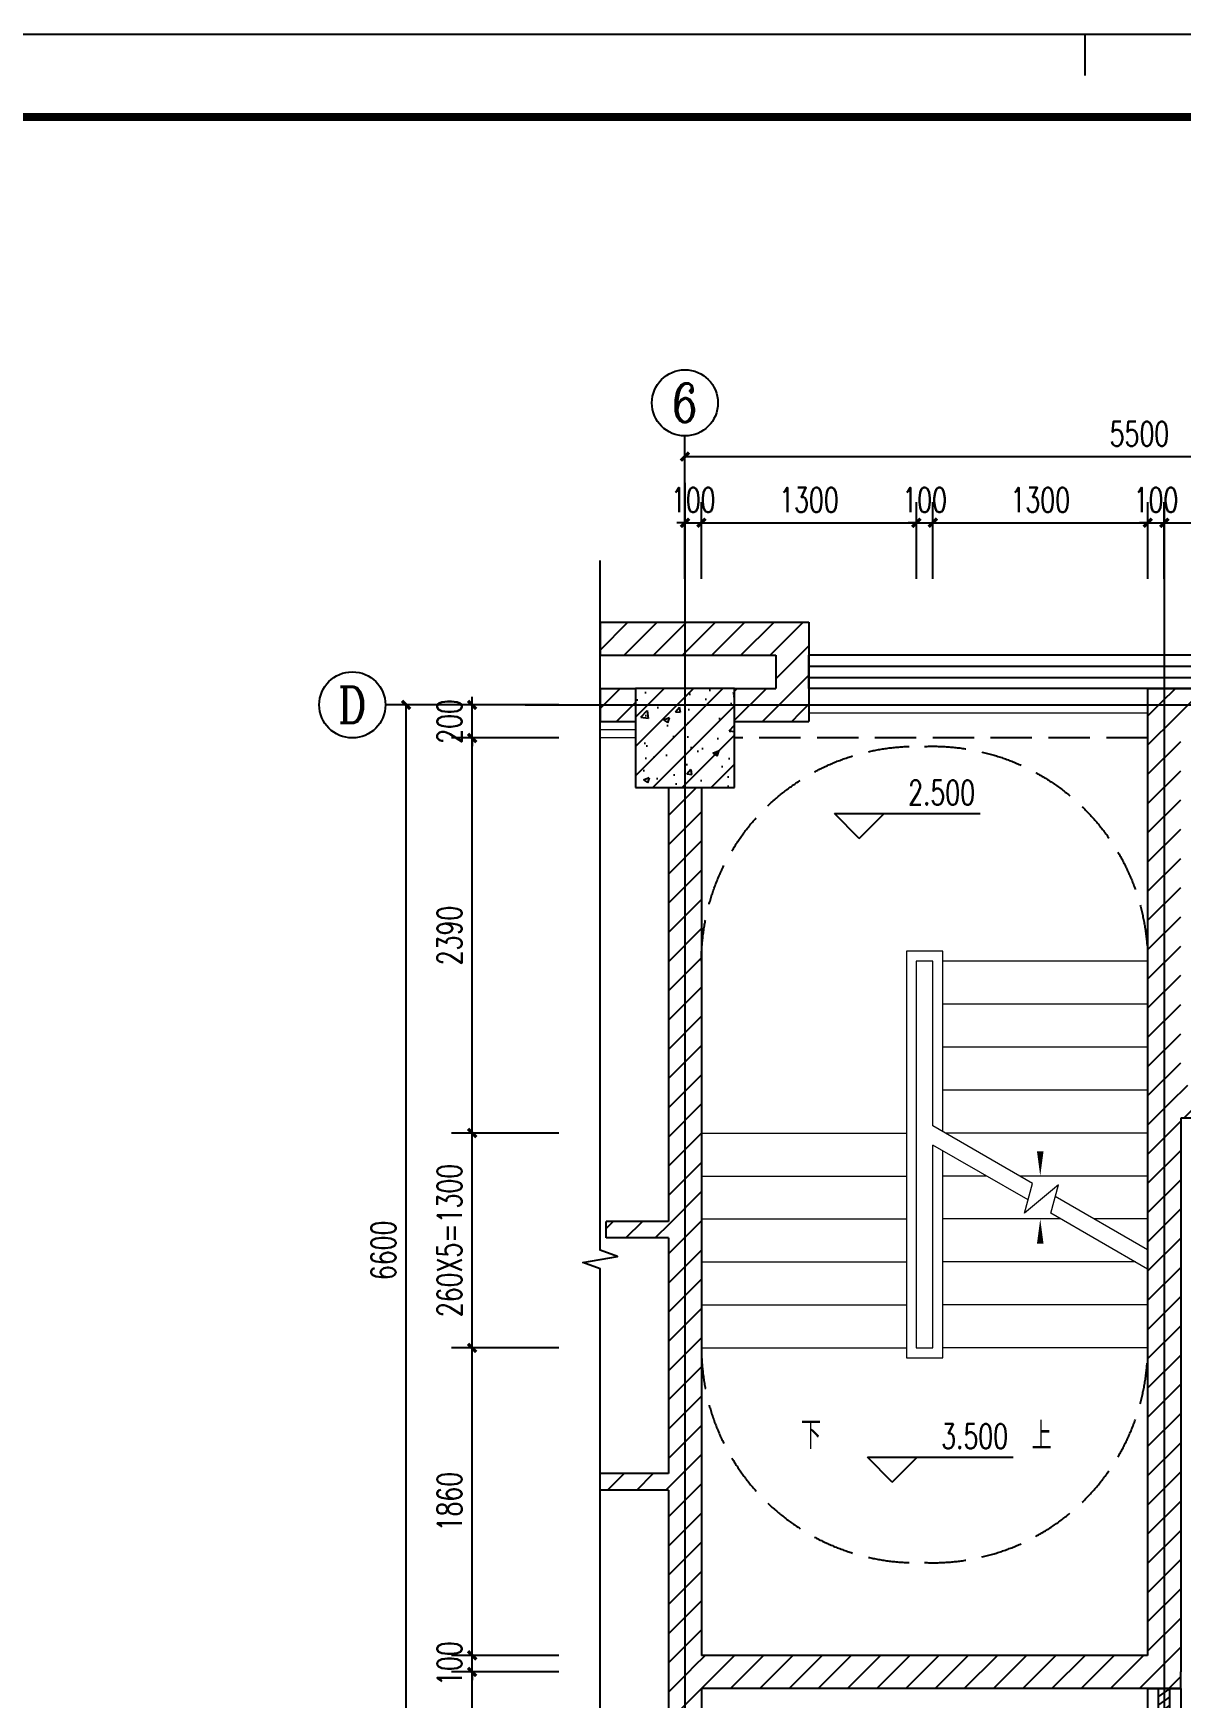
# Model space of a CAD drawing. Extents: x 1738711 to 2346805, y 1189731 to 2516152.
# Drawn here: x 1912870 to 1919813, y 1387853 to 1397922 of the extents above; entities that cross this region are included whole.
import ezdxf
from ezdxf.enums import TextEntityAlignment as Align

# ---------------------------------------------------------------- set-up
doc = ezdxf.new("R2010")
doc.units = 0
doc.header["$LTSCALE"] = 1000
doc.header["$MEASUREMENT"] = 0
doc.linetypes.add('DASH', pattern=[0.35, 0.25, -0.1])
doc.linetypes.add('复件 140224通州运河二期售楼部条件图_t3$0$X-ME SHAFT SH$0$X-B2$0$WATER_LINE', pattern=[0])
for name, color, linetype, lineweight in [('_0', 7, 'Continuous', 25), ('STAIR', 2, 'Continuous', 5), ('栏杆', 6, 'Continuous', 15)]:
    doc.layers.add(name, color=color, linetype=linetype, lineweight=lineweight)
for name, color, linetype in [('AXIS', 3, 'Continuous'), ('AXIS_TEXT', 7, 'Continuous'), ('COLUMN', 9, 'Continuous'), ('DIM_ELEV', 3, 'Continuous'), ('DIM_SYMB', 3, 'Continuous'), ('DOTE', 1, 'Continuous'), ('PUB_DIM', 3, 'Continuous'), ('PUB_HATCH', 8, 'Continuous'), ('PUB_TEXT', 7, 'Continuous'), ('TK', 4, 'Continuous'), ('WALL', 40, 'Continuous'), ('WINDOW', 144, 'Continuous'), ('看线', 8, 'Continuous')]:
    doc.layers.add(name, color=color, linetype=linetype)
doc.styles.add('_TCH_AXIS', font='COMPLEX', dxfattribs={"bigfont": 'GBCBIG'})
doc.styles.add('_TCH_DIM', font='SIMPLEX', dxfattribs={"bigfont": 'GBCBIG'})
doc.styles.add('_TCH_DIM_T3', font='SIMPLEX', dxfattribs={"width": 0.705882, "bigfont": 'GBCBIG'})
doc.styles.add('COMPLEX', font='COMPLEX')
doc.styles.add('宋体', font='SIMSUN.TTF', dxfattribs={"width": 0.75})
doc.dimstyles.new('_TCH_ARCH&&50', dxfattribs={"dimtxt": 148.75, "dimasz": 50, "dimexe": 125, "dimexo": 150, "dimgap": 63.125, "dimtad": 1, "dimdec": 0, "dimzin": 0, "dimdsep": 46, "dimtxsty": '_TCH_DIM_T3', "dimblk": 'ARCHTICK', "dimcen": 0.09, "dimclrt": 7, "dimazin": 2, "dimtfac": 1, "dimtdec": 0, "dimtix": 1, "dimtmove": 2, "dimatfit": 3, "dimfxl": 50, "dimtolj": 1, "dimtzin": 0, "dimarcsym": 0})
pattern_1 = [(45, (0, 89.76), (-88.388383, 88.388383), [])]

# ---------------------------------------------------------------- blocks, each defined once
blk = doc.blocks.new('hearherherhr')
at = {"layer": '看线', "linetype": 'DASH'}
for centre, start, end in [((1981792, 1704275), 87.7958, 180), ((1981892, 1704275), 0, 92.2042)]:
    blk.add_arc(centre, 1300, start, end, dxfattribs=at)
blk = doc.blocks.new('hjashrtahreahe')
at = {"const_width": 25}
blk.add_lwpolyline([(42800, 59400), (42800, 58900)], dxfattribs=at)
at = {"layer": 'TK', "color": 7, "const_width": 25}
blk.add_lwpolyline([(0, 59400), (84100, 59400), (84100, 0), (0, 0)], close=True, dxfattribs=at)
at = {"layer": 'TK', "color": 3, "const_width": 100}
blk.add_lwpolyline([(2500, 1000), (2500, 58400), (83100, 58400), (83100, 1000)], close=True, dxfattribs=at)
at = {"layer": 'TK', "style": '宋体', "width": 0.75}
for tag, height, p in [('项目负责人', 350, (6003, 57089)), ('专业负责人', 350, (6003, 56224)), ('设计人', 350, (6003, 55419)), ('版号1', 250, (77304, 22193)), ('时间1', 250, (82405, 22193)), ('版号2', 250, (77304, 21593)), ('时间2', 250, (82405, 21593)), ('版号3', 250, (77304, 20993)), ('时间3', 250, (82405, 20993)), ('建筑会签', 0.0001, (78978, 2403)), ('电气会签', 0.0001, (82128, 2403)), ('结构会签', 0.0001, (78978, 1803)), ('暖通会签', 0.0001, (82128, 1803)), ('给排水会签', 0.0001, (78978, 1250)), ('智能化会签', 0.0001, (82128, 1250))]:
    blk.add_attdef(tag, text='', height=height, dxfattribs=at).set_placement(p, align=Align.CENTER)
for tag, p in [('合作设计单位', (80816, 48986)), ('版号说明1', (79854, 22318)), ('版号说明2', (79854, 21718)), ('版号说明3', (79854, 21118)), ('浙江绿储科技有限公司', (80545, 16036)), ('百兆瓦级集中式熔盐储能关键', (80545, 14953)), ('设备研发及制造基地项目', (80545, 14603)), ('1#研发楼', (80545, 13636)), ('图名', (80545, 12436)), ('工程编号', (78978, 11461)), ('子项编号', (82128, 11461)), ('建筑', (78978, 10711)), ('图号', (82128, 10711)), ('施工图', (78978, 9961)), ('2023.03', (82128, 9961)), ('审定', (79353, 8461)), ('审核', (79353, 7711)), ('工程负责', (79353, 6961)), ('专业负责', (79353, 6211)), ('设计', (79353, 5461)), ('制图', (79353, 4711)), ('校对', (79353, 3961))]:
    blk.add_attdef(tag, text='', height=250, dxfattribs=at).set_placement(p, align=Align.MIDDLE_CENTER)
blk = doc.blocks.new('_ArchTick')
at = {"color": 0, "linetype": 'ByBlock', "const_width": 0.4}
blk.add_lwpolyline([(-0.5, -0.5), (0.5, 0.5)], dxfattribs=at)
blk = doc.blocks.new('*D1425')
at = {"layer": 'Defpoints', "color": 0, "transparency": 16777216}
for p in [(1915125, 1393859), (1915800, 1393859), (1915800, 1387259)]:
    blk.add_point(p, dxfattribs=at)
at = {"layer": 'PUB_DIM', "color": 0, "lineweight": -2, "transparency": 16777216}
for p, q in [((1915650, 1393859), (1915000, 1393859)), ((1915125, 1387259), (1915125, 1393859)), ((1915650, 1387259), (1915000, 1387259))]:
    blk.add_line(p, q, dxfattribs=at)
at = {"layer": 'PUB_DIM', "color": 0, "lineweight": -2, "transparency": 16777216, "xscale": 50, "yscale": 50, "zscale": 50}
for p, rotation in [((1915125, 1393859), 90), ((1915125, 1387259), 270)]:
    blk.add_blockref('_ArchTick', p, dxfattribs=dict(at, rotation=rotation))
at = {"layer": 'PUB_DIM', "color": 7, "transparency": 16777216, "insert": (1914988, 1390559), "char_height": 148.8, "attachment_point": 5, "rotation": 90, "style": '_TCH_DIM_T3'}
blk.add_mtext('\\A1;6600', dxfattribs=at)
blk = doc.blocks.new('*D1426')
at = {"layer": 'Defpoints', "color": 0, "transparency": 16777216}
for p in [(1915525, 1388009), (1916200, 1388009), (1916200, 1387259)]:
    blk.add_point(p, dxfattribs=at)
at = {"layer": 'PUB_DIM', "color": 0, "lineweight": -2, "transparency": 16777216}
for p, q in [((1916050, 1388009), (1915400, 1388009)), ((1915525, 1387259), (1915525, 1388009)), ((1916050, 1387259), (1915400, 1387259))]:
    blk.add_line(p, q, dxfattribs=at)
at = {"layer": 'PUB_DIM', "color": 0, "lineweight": -2, "transparency": 16777216, "xscale": 50, "yscale": 50, "zscale": 50}
for p, rotation in [((1915525, 1388009), 90), ((1915525, 1387259), 270)]:
    blk.add_blockref('_ArchTick', p, dxfattribs=dict(at, rotation=rotation))
at = {"layer": 'PUB_DIM', "color": 7, "transparency": 16777216, "insert": (1915388, 1387634), "char_height": 148.8, "attachment_point": 5, "rotation": 90, "style": '_TCH_DIM_T3'}
blk.add_mtext('\\A1;750', dxfattribs=at)
blk = doc.blocks.new('*D1427')
at = {"layer": 'Defpoints', "color": 0, "transparency": 16777216}
for p in [(1915525, 1388109), (1916200, 1388109), (1916200, 1388009)]:
    blk.add_point(p, dxfattribs=at)
at = {"layer": 'PUB_DIM', "color": 0, "lineweight": -2, "transparency": 16777216}
for p, q in [((1915525, 1388109), (1915525, 1388159)), ((1916050, 1388109), (1915400, 1388109)), ((1915525, 1388009), (1915525, 1388109)), ((1916050, 1388009), (1915400, 1388009)), ((1915525, 1388009), (1915525, 1387959))]:
    blk.add_line(p, q, dxfattribs=at)
at = {"layer": 'PUB_DIM', "color": 0, "lineweight": -2, "transparency": 16777216, "xscale": 50, "yscale": 50, "zscale": 50}
for p, rotation in [((1915525, 1388109), 270), ((1915525, 1388009), 90)]:
    blk.add_blockref('_ArchTick', p, dxfattribs=dict(at, rotation=rotation))
at = {"layer": 'PUB_DIM', "color": 7, "transparency": 16777216, "insert": (1915388, 1388059), "char_height": 148.8, "attachment_point": 5, "rotation": 90, "style": '_TCH_DIM_T3'}
blk.add_mtext('\\A1;100', dxfattribs=at)
blk = doc.blocks.new('*D1428')
at = {"layer": 'Defpoints', "color": 0, "transparency": 16777216}
for p in [(1915525, 1389969), (1916200, 1389969), (1916200, 1388109)]:
    blk.add_point(p, dxfattribs=at)
at = {"layer": 'PUB_DIM', "color": 0, "lineweight": -2, "transparency": 16777216}
for p, q in [((1916050, 1389969), (1915400, 1389969)), ((1915525, 1388109), (1915525, 1389969)), ((1916050, 1388109), (1915400, 1388109))]:
    blk.add_line(p, q, dxfattribs=at)
at = {"layer": 'PUB_DIM', "color": 0, "lineweight": -2, "transparency": 16777216, "xscale": 50, "yscale": 50, "zscale": 50}
for p, rotation in [((1915525, 1389969), 90), ((1915525, 1388109), 270)]:
    blk.add_blockref('_ArchTick', p, dxfattribs=dict(at, rotation=rotation))
at = {"layer": 'PUB_DIM', "color": 7, "transparency": 16777216, "insert": (1915388, 1389039), "char_height": 148.8, "attachment_point": 5, "rotation": 90, "style": '_TCH_DIM_T3'}
blk.add_mtext('\\A1;1860', dxfattribs=at)
blk = doc.blocks.new('*D1429')
at = {"layer": 'Defpoints', "color": 0, "transparency": 16777216}
for p in [(1915525, 1391269), (1916200, 1391269), (1916200, 1389969)]:
    blk.add_point(p, dxfattribs=at)
at = {"layer": 'PUB_DIM', "color": 0, "lineweight": -2, "transparency": 16777216}
for p, q in [((1916050, 1391269), (1915400, 1391269)), ((1915525, 1389969), (1915525, 1391269)), ((1916050, 1389969), (1915400, 1389969))]:
    blk.add_line(p, q, dxfattribs=at)
at = {"layer": 'PUB_DIM', "color": 0, "lineweight": -2, "transparency": 16777216, "xscale": 50, "yscale": 50, "zscale": 50}
for p, rotation in [((1915525, 1391269), 90), ((1915525, 1389969), 270)]:
    blk.add_blockref('_ArchTick', p, dxfattribs=dict(at, rotation=rotation))
at = {"layer": 'PUB_DIM', "color": 7, "transparency": 16777216, "insert": (1915388, 1390619), "char_height": 148.75, "attachment_point": 5, "rotation": 90, "style": '_TCH_DIM_T3'}
blk.add_mtext('\\A1;260X5=1300', dxfattribs=at)
blk = doc.blocks.new('*D1430')
at = {"layer": 'Defpoints', "color": 0, "transparency": 16777216}
for p in [(1915525, 1393659), (1916200, 1393659), (1916200, 1391269)]:
    blk.add_point(p, dxfattribs=at)
at = {"layer": 'PUB_DIM', "color": 0, "lineweight": -2, "transparency": 16777216}
for p, q in [((1916050, 1393659), (1915400, 1393659)), ((1915525, 1391269), (1915525, 1393659)), ((1916050, 1391269), (1915400, 1391269))]:
    blk.add_line(p, q, dxfattribs=at)
at = {"layer": 'PUB_DIM', "color": 0, "lineweight": -2, "transparency": 16777216, "xscale": 50, "yscale": 50, "zscale": 50}
for p, rotation in [((1915525, 1393659), 90), ((1915525, 1391269), 270)]:
    blk.add_blockref('_ArchTick', p, dxfattribs=dict(at, rotation=rotation))
at = {"layer": 'PUB_DIM', "color": 7, "transparency": 16777216, "insert": (1915388, 1392464), "char_height": 148.8, "attachment_point": 5, "rotation": 90, "style": '_TCH_DIM_T3'}
blk.add_mtext('\\A1;2390', dxfattribs=at)
blk = doc.blocks.new('*D1431')
at = {"layer": 'Defpoints', "color": 0, "transparency": 16777216}
for p in [(1915525, 1393859), (1916200, 1393859), (1916200, 1393659)]:
    blk.add_point(p, dxfattribs=at)
at = {"layer": 'PUB_DIM', "color": 0, "lineweight": -2, "transparency": 16777216}
for p, q in [((1915525, 1393859), (1915525, 1393909)), ((1916050, 1393859), (1915400, 1393859)), ((1915525, 1393659), (1915525, 1393859)), ((1916050, 1393659), (1915400, 1393659)), ((1915525, 1393659), (1915525, 1393609))]:
    blk.add_line(p, q, dxfattribs=at)
at = {"layer": 'PUB_DIM', "color": 0, "lineweight": -2, "transparency": 16777216, "xscale": 50, "yscale": 50, "zscale": 50}
for p, rotation in [((1915525, 1393859), 270), ((1915525, 1393659), 90)]:
    blk.add_blockref('_ArchTick', p, dxfattribs=dict(at, rotation=rotation))
at = {"layer": 'PUB_DIM', "color": 7, "transparency": 16777216, "insert": (1915388, 1393759), "char_height": 148.8, "attachment_point": 5, "rotation": 90, "style": '_TCH_DIM_T3'}
blk.add_mtext('\\A1;200', dxfattribs=at)
blk = doc.blocks.new('*D1432')
at = {"layer": 'Defpoints', "color": 0, "transparency": 16777216}
for p in [(1922313, 1395361), (1916813, 1394872), (1922313, 1394872)]:
    blk.add_point(p, dxfattribs=at)
at = {"layer": 'PUB_DIM', "color": 0, "lineweight": -2, "transparency": 16777216}
for p, q in [((1916813, 1395022), (1916813, 1395486)), ((1922313, 1395022), (1922313, 1395486)), ((1916813, 1395361), (1922313, 1395361))]:
    blk.add_line(p, q, dxfattribs=at)
at = {"layer": 'PUB_DIM', "color": 0, "lineweight": -2, "transparency": 16777216, "xscale": 50, "yscale": 50, "zscale": 50, "rotation": 180}
blk.add_blockref('_ArchTick', (1916813, 1395361), dxfattribs=at)
at = {"layer": 'PUB_DIM', "color": 0, "lineweight": -2, "transparency": 16777216, "xscale": 50, "yscale": 50, "zscale": 50}
blk.add_blockref('_ArchTick', (1922313, 1395361), dxfattribs=at)
at = {"layer": 'PUB_DIM', "color": 7, "transparency": 16777216, "insert": (1919563, 1395499), "char_height": 148.8, "attachment_point": 5, "style": '_TCH_DIM_T3'}
blk.add_mtext('\\A1;5500', dxfattribs=at)
blk = doc.blocks.new('*D1433')
at = {"layer": 'Defpoints', "color": 0, "transparency": 16777216}
for p in [(1916913, 1394961), (1916813, 1394472), (1916913, 1394472)]:
    blk.add_point(p, dxfattribs=at)
at = {"layer": 'PUB_DIM', "color": 0, "lineweight": -2, "transparency": 16777216}
for p, q in [((1916813, 1394622), (1916813, 1395086)), ((1916913, 1394622), (1916913, 1395086)), ((1916813, 1394961), (1916763, 1394961)), ((1916813, 1394961), (1916913, 1394961)), ((1916913, 1394961), (1916963, 1394961))]:
    blk.add_line(p, q, dxfattribs=at)
at = {"layer": 'PUB_DIM', "color": 0, "lineweight": -2, "transparency": 16777216, "xscale": 50, "yscale": 50, "zscale": 50}
blk.add_blockref('_ArchTick', (1916813, 1394961), dxfattribs=at)
at = {"layer": 'PUB_DIM', "color": 0, "lineweight": -2, "transparency": 16777216, "xscale": 50, "yscale": 50, "zscale": 50, "rotation": 180}
blk.add_blockref('_ArchTick', (1916913, 1394961), dxfattribs=at)
at = {"layer": 'PUB_DIM', "color": 7, "transparency": 16777216, "insert": (1916863, 1395099), "char_height": 148.8, "attachment_point": 5, "style": '_TCH_DIM_T3'}
blk.add_mtext('\\A1;100', dxfattribs=at)
blk = doc.blocks.new('*D1434')
at = {"layer": 'Defpoints', "color": 0, "transparency": 16777216}
for p in [(1918213, 1394961), (1916913, 1394472), (1918213, 1394472)]:
    blk.add_point(p, dxfattribs=at)
at = {"layer": 'PUB_DIM', "color": 0, "lineweight": -2, "transparency": 16777216}
for p, q in [((1916913, 1394622), (1916913, 1395086)), ((1918213, 1394622), (1918213, 1395086)), ((1916913, 1394961), (1918213, 1394961))]:
    blk.add_line(p, q, dxfattribs=at)
at = {"layer": 'PUB_DIM', "color": 0, "lineweight": -2, "transparency": 16777216, "xscale": 50, "yscale": 50, "zscale": 50, "rotation": 180}
blk.add_blockref('_ArchTick', (1916913, 1394961), dxfattribs=at)
at = {"layer": 'PUB_DIM', "color": 0, "lineweight": -2, "transparency": 16777216, "xscale": 50, "yscale": 50, "zscale": 50}
blk.add_blockref('_ArchTick', (1918213, 1394961), dxfattribs=at)
at = {"layer": 'PUB_DIM', "color": 7, "transparency": 16777216, "insert": (1917563, 1395099), "char_height": 148.8, "attachment_point": 5, "style": '_TCH_DIM_T3'}
blk.add_mtext('\\A1;1300', dxfattribs=at)
blk = doc.blocks.new('*D1435')
at = {"layer": 'Defpoints', "color": 0, "transparency": 16777216}
for p in [(1918313, 1394961), (1918213, 1394472), (1918313, 1394472)]:
    blk.add_point(p, dxfattribs=at)
at = {"layer": 'PUB_DIM', "color": 0, "lineweight": -2, "transparency": 16777216}
for p, q in [((1918213, 1394622), (1918213, 1395086)), ((1918313, 1394622), (1918313, 1395086)), ((1918213, 1394961), (1918163, 1394961)), ((1918213, 1394961), (1918313, 1394961)), ((1918313, 1394961), (1918363, 1394961))]:
    blk.add_line(p, q, dxfattribs=at)
at = {"layer": 'PUB_DIM', "color": 0, "lineweight": -2, "transparency": 16777216, "xscale": 50, "yscale": 50, "zscale": 50}
blk.add_blockref('_ArchTick', (1918213, 1394961), dxfattribs=at)
at = {"layer": 'PUB_DIM', "color": 0, "lineweight": -2, "transparency": 16777216, "xscale": 50, "yscale": 50, "zscale": 50, "rotation": 180}
blk.add_blockref('_ArchTick', (1918313, 1394961), dxfattribs=at)
at = {"layer": 'PUB_DIM', "color": 7, "transparency": 16777216, "insert": (1918263, 1395099), "char_height": 148.8, "attachment_point": 5, "style": '_TCH_DIM_T3'}
blk.add_mtext('\\A1;100', dxfattribs=at)
blk = doc.blocks.new('*D1436')
at = {"layer": 'Defpoints', "color": 0, "transparency": 16777216}
for p in [(1919613, 1394961), (1918313, 1394472), (1919613, 1394472)]:
    blk.add_point(p, dxfattribs=at)
at = {"layer": 'PUB_DIM', "color": 0, "lineweight": -2, "transparency": 16777216}
for p, q in [((1918313, 1394622), (1918313, 1395086)), ((1919613, 1394622), (1919613, 1395086)), ((1918313, 1394961), (1919613, 1394961))]:
    blk.add_line(p, q, dxfattribs=at)
at = {"layer": 'PUB_DIM', "color": 0, "lineweight": -2, "transparency": 16777216, "xscale": 50, "yscale": 50, "zscale": 50, "rotation": 180}
blk.add_blockref('_ArchTick', (1918313, 1394961), dxfattribs=at)
at = {"layer": 'PUB_DIM', "color": 0, "lineweight": -2, "transparency": 16777216, "xscale": 50, "yscale": 50, "zscale": 50}
blk.add_blockref('_ArchTick', (1919613, 1394961), dxfattribs=at)
at = {"layer": 'PUB_DIM', "color": 7, "transparency": 16777216, "insert": (1918963, 1395099), "char_height": 148.8, "attachment_point": 5, "style": '_TCH_DIM_T3'}
blk.add_mtext('\\A1;1300', dxfattribs=at)
blk = doc.blocks.new('*D1437')
at = {"layer": 'Defpoints', "color": 0, "transparency": 16777216}
for p in [(1919713, 1394961), (1919613, 1394472), (1919713, 1394472)]:
    blk.add_point(p, dxfattribs=at)
at = {"layer": 'PUB_DIM', "color": 0, "lineweight": -2, "transparency": 16777216}
for p, q in [((1919613, 1394622), (1919613, 1395086)), ((1919713, 1394622), (1919713, 1395086)), ((1919613, 1394961), (1919563, 1394961)), ((1919613, 1394961), (1919713, 1394961)), ((1919713, 1394961), (1919763, 1394961))]:
    blk.add_line(p, q, dxfattribs=at)
at = {"layer": 'PUB_DIM', "color": 0, "lineweight": -2, "transparency": 16777216, "xscale": 50, "yscale": 50, "zscale": 50}
blk.add_blockref('_ArchTick', (1919613, 1394961), dxfattribs=at)
at = {"layer": 'PUB_DIM', "color": 0, "lineweight": -2, "transparency": 16777216, "xscale": 50, "yscale": 50, "zscale": 50, "rotation": 180}
blk.add_blockref('_ArchTick', (1919713, 1394961), dxfattribs=at)
at = {"layer": 'PUB_DIM', "color": 7, "transparency": 16777216, "insert": (1919663, 1395099), "char_height": 148.8, "attachment_point": 5, "style": '_TCH_DIM_T3'}
blk.add_mtext('\\A1;100', dxfattribs=at)
blk = doc.blocks.new('*D1438')
at = {"layer": 'Defpoints', "color": 0, "transparency": 16777216}
for p in [(1922313, 1394961), (1919713, 1394472), (1922313, 1394472)]:
    blk.add_point(p, dxfattribs=at)
at = {"layer": 'PUB_DIM', "color": 0, "lineweight": -2, "transparency": 16777216}
for p, q in [((1919713, 1394622), (1919713, 1395086)), ((1922313, 1394622), (1922313, 1395086)), ((1919713, 1394961), (1922313, 1394961))]:
    blk.add_line(p, q, dxfattribs=at)
at = {"layer": 'PUB_DIM', "color": 0, "lineweight": -2, "transparency": 16777216, "xscale": 50, "yscale": 50, "zscale": 50, "rotation": 180}
blk.add_blockref('_ArchTick', (1919713, 1394961), dxfattribs=at)
at = {"layer": 'PUB_DIM', "color": 0, "lineweight": -2, "transparency": 16777216, "xscale": 50, "yscale": 50, "zscale": 50}
blk.add_blockref('_ArchTick', (1922313, 1394961), dxfattribs=at)
at = {"layer": 'PUB_DIM', "color": 7, "transparency": 16777216, "insert": (1921013, 1395099), "char_height": 148.8, "attachment_point": 5, "style": '_TCH_DIM_T3'}
blk.add_mtext('\\A1;2600', dxfattribs=at)
blk = doc.blocks.new('$TCHSYS$WIN2D')
for p, q in [((-0.5, 0.5), (0.5, 0.5)), ((-0.5, 0.5), (-0.5, -0.5)), ((0.5, 0.5), (0.5, -0.5)), ((0.5, 0.1667), (-0.5, 0.1667)), ((0.5, -0.1667), (-0.5, -0.1667)), ((-0.5, -0.5), (0.5, -0.5))]:
    blk.add_line(p, q)
blk = doc.blocks.new('$WINLIB2D$00000039')
at = {"color": 0}
for points in [[(-0.5, 0.5), (-0.5, -0.5)], [(0.5, 0.5), (-0.5, 0.5)], [(0.5, -0.5), (0.5, 0.5)], [(-0.5, 0.167), (0.5, 0.167)], [(-0.384, -0.167), (-0.448, 0.167)], [(-0.316, -0.167), (-0.38, 0.167)], [(-0.248, -0.167), (-0.312, 0.167)], [(-0.18, -0.167), (-0.244, 0.167)], [(-0.112, -0.167), (-0.176, 0.167)], [(-0.044, -0.167), (-0.108, 0.167)], [(0.024, -0.167), (-0.04, 0.167)], [(0.092, -0.167), (0.028, 0.167)], [(0.16, -0.167), (0.096, 0.167)], [(0.228, -0.167), (0.164, 0.167)], [(0.296, -0.167), (0.232, 0.167)], [(0.364, -0.167), (0.3, 0.167)], [(0.432, -0.167), (0.368, 0.167)], [(0.5, -0.167), (0.436, 0.167)], [(-0.452, -0.167), (-0.5, 0.084)], [(-0.5, -0.167), (0.5, -0.167)], [(0.5, -0.5), (-0.5, -0.5)]]:
    blk.add_lwpolyline(points, dxfattribs=at)
blk = doc.blocks.new('_AXISO')
blk.add_circle((0, 0), 0.5)
at = {"layer": 'AXIS_TEXT', "style": 'COMPLEX', "width": 1.041667}
blk.add_attdef('A', text='', height=0.56, dxfattribs=at).set_placement((-0.25, -0.28), (0.25, -0.28), align=Align.FIT)

msp = doc.modelspace()

# ---------------------------------------------------------------- hatches: boundary and pattern name
at = {"layer": 'PUB_HATCH', "linetype": '复件 140224通州运河二期售楼部条件图_t3$0$X-ME SHAFT SH$0$X-B2$0$WATER_LINE'}
h = msp.add_hatch(dxfattribs=at)
h.set_pattern_fill('普通砖', color=256, scale=50, style=0)
h.set_pattern_definition(pattern_1)
h.paths.add_polyline_path([(1916299.2, 1394159.2), (1917362.7, 1394159.2), (1917562.7, 1394359.2), (1916299.2, 1394359.2)])
h = msp.add_hatch(dxfattribs=at)
h.set_pattern_fill('普通砖', color=256, scale=50, style=0)
h.set_pattern_definition(pattern_1)
h.paths.add_polyline_path([(1917562.7, 1394359.2), (1917362.7, 1394159.2), (1917362.7, 1394059.2), (1917496.1, 1394059.2), (1917562.7, 1394159.2)])
h = msp.add_hatch(dxfattribs=at)
h.set_pattern_fill('普通砖', color=256, scale=50, style=0)
h.set_pattern_definition(pattern_1)
h.paths.add_polyline_path([(1917562.7, 1393959.2), (1917562.7, 1394159.2), (1917496.1, 1394059.2)])
h = msp.add_hatch(dxfattribs=at)
h.set_pattern_fill('普通砖', color=256, scale=50, style=0)
h.set_pattern_definition(pattern_1)
h.paths.add_polyline_path([(1917496.1, 1394059.2), (1917362.7, 1394059.2), (1917362.7, 1393959.2), (1917562.7, 1393759.2), (1917562.7, 1393959.2)])
h = msp.add_hatch(dxfattribs=at)
h.set_pattern_fill('普通砖', color=256, scale=50, style=0)
h.set_pattern_definition(pattern_1)
h.paths.add_polyline_path([(1916512.7, 1393759.2), (1916512.7, 1393959.2), (1916299.2, 1393959.2), (1916299.2, 1393759.2)])
h = msp.add_hatch(dxfattribs=at)
h.set_pattern_fill('钢筋混凝土', color=256, scale=50, style=0)
h.set_pattern_definition([(45, (0, 0), (-88.3883476, 88.3883476), []), (50, (0, 0), (358.63009, -31.376067), [37.5, -412.5]), (355, (0, 0), (-69.375667, 376.096067), [30, -330]), (100.4514, (29.9, -2.6), (289.25469, 344.71977), [31.870095, -350.571056]), (46.1842, (0, 100), (533.620524, -82.75951), [56.25, -618.75]), (96.6356, (44.47, 93.1), (467.33135, 487.05894), [47.80514, -525.8565]), (351.1842, (0, 100), (467.33097, 487.0593), [45, -495]), (21, (50, 75), (298.453526, -201.309445), [37.5, -412.5]), (326, (50, 75), (121.657666, 362.57502), [30, -330]), (71.4514, (74.87, 58.22), (420.111314, 161.26525), [31.870095, -350.571056]), (37.5, (0, 0), (6.079928, 166.446927), [0, -326, 0, -335, 0, -331.25]), (7.5, (0, 0), (131.534769, 197.205856), [0, -191, 0, -318.5, 0, -126.25]), (327.5, (-111.5, 0), (266.911218, -11.277436), [0, -125, 0, -390, 0, -517.5]), (317.5, (-161.5, 0), (291.593085, 50.052491), [0, -162.5, 0, -259, 0, -367.5])])
h.paths.add_polyline_path([(1916512.7, 1393359.2), (1917112.7, 1393359.2), (1917112.7, 1393959.2), (1916512.7, 1393959.2)])
h = msp.add_hatch(dxfattribs=at)
h.set_pattern_fill('普通砖', color=256, scale=50, style=0)
h.set_pattern_definition(pattern_1)
h.paths.add_polyline_path([(1917112.7, 1393959.2), (1917112.7, 1393759.2), (1917562.7, 1393759.2), (1917362.7, 1393959.2)])
at = {"layer": 'PUB_HATCH'}
h = msp.add_hatch(dxfattribs=at)
h.set_pattern_fill('普通砖', color=256, scale=50, style=0)
h.set_pattern_definition(pattern_1)
h.paths.add_polyline_path([(1919812.7, 1393759.2), (1919612.7, 1393959.2), (1919612.7, 1391459.2), (1919746.1, 1391459.2), (1919812.7, 1391559.2)])
at = {"layer": 'PUB_HATCH', "linetype": '复件 140224通州运河二期售楼部条件图_t3$0$X-ME SHAFT SH$0$X-B2$0$WATER_LINE'}
h = msp.add_hatch(dxfattribs=at)
h.set_pattern_fill('普通砖', color=256, scale=50, style=0)
h.set_pattern_definition(pattern_1)
h.paths.add_polyline_path([(1919612.7, 1393959.2), (1919812.7, 1393759.2), (1921712.7, 1393759.2), (1921712.7, 1393959.2)])
at = {"layer": 'PUB_HATCH'}
h = msp.add_hatch(dxfattribs=at)
h.set_pattern_fill('普通砖', color=256, scale=50, style=0)
h.set_pattern_definition(pattern_1)
h.paths.add_polyline_path([(1916912.7, 1393359.2), (1916712.7, 1393359.2), (1916712.7, 1390734.2), (1916779.4, 1390667.5), (1916912.7, 1390634.2)])
h = msp.add_hatch(dxfattribs=at)
h.set_pattern_fill('普通砖', color=256, scale=50, style=0)
h.set_pattern_definition(pattern_1)
h.paths.add_polyline_path([(1922279.4, 1391459.2), (1922212.7, 1391559.2), (1919812.7, 1391559.2), (1919746.1, 1391459.2), (1919812.7, 1391359.2), (1922212.7, 1391359.2)])
h = msp.add_hatch(dxfattribs=at)
h.set_pattern_fill('普通砖', color=256, scale=50, style=0)
h.set_pattern_definition(pattern_1)
h.paths.add_polyline_path([(1919746.1, 1391459.2), (1919612.7, 1391459.2), (1919612.7, 1388109.2), (1919679.4, 1388009.2), (1919812.7, 1388009.2), (1919812.7, 1391359.2)])
h = msp.add_hatch(dxfattribs=at)
h.set_pattern_fill('普通砖', color=256, scale=50, style=0)
h.set_pattern_definition(pattern_1)
h.paths.add_polyline_path([(1916779.4, 1390667.5), (1916712.7, 1390734.2), (1916335.9, 1390734.2), (1916335.9, 1390634.2), (1916712.7, 1390634.2)])
h = msp.add_hatch(dxfattribs=at)
h.set_pattern_fill('普通砖', color=256, scale=50, style=0)
h.set_pattern_definition(pattern_1)
h.paths.add_polyline_path([(1916779.4, 1390667.5), (1916712.7, 1390634.2), (1916712.7, 1389209.2), (1916779.4, 1389142.5), (1916912.7, 1389109.2), (1916912.7, 1390634.2)])
h = msp.add_hatch(dxfattribs=at)
h.set_pattern_fill('普通砖', color=256, scale=50, style=0)
h.set_pattern_definition(pattern_1)
h.paths.add_polyline_path([(1916779.4, 1389142.5), (1916712.7, 1389209.2), (1916299.2, 1389209.2), (1916299.2, 1389109.2), (1916712.7, 1389109.2)])
h = msp.add_hatch(dxfattribs=at)
h.set_pattern_fill('普通砖', color=256, scale=50, style=0)
h.set_pattern_definition(pattern_1)
h.paths.add_polyline_path([(1916779.4, 1389142.5), (1916712.7, 1389109.2), (1916712.7, 1388009.2), (1916846.1, 1388009.2), (1916912.7, 1388109.2), (1916912.7, 1389109.2)])
h = msp.add_hatch(dxfattribs=at)
h.set_pattern_fill('普通砖', color=256, scale=50, style=0)
h.set_pattern_definition(pattern_1)
h.paths.add_polyline_path([(1919679.4, 1388009.2), (1919612.7, 1388109.2), (1916912.7, 1388109.2), (1916846.1, 1388009.2), (1916912.7, 1387909.2), (1919612.7, 1387909.2)])
h = msp.add_hatch(dxfattribs=at)
h.set_pattern_fill('普通砖', color=256, scale=50, style=0)
h.set_pattern_definition(pattern_1)
h.paths.add_polyline_path([(1916712.7, 1387559.2), (1916912.7, 1387559.2), (1916912.7, 1387909.2), (1916846.1, 1388009.2), (1916712.7, 1388009.2)])
h = msp.add_hatch(dxfattribs=at)
h.set_pattern_fill('普通砖', color=256, scale=50, style=0)
h.set_pattern_definition(pattern_1)
h.paths.add_polyline_path([(1919612.7, 1387909.2), (1919812.7, 1387909.2), (1919812.7, 1388009.2), (1919679.4, 1388009.2)])

# ---------------------------------------------------------------- linework, layer by layer
at = {"layer": 'AXIS'}
for p, q in [((1916812.7, 1394986.3), (1916812.7, 1395486.3)), ((1915500.2, 1393859.2), (1915000.2, 1393859.2))]:
    msp.add_line(p, q, dxfattribs=at)
at = {"layer": 'COLUMN', "linetype": '复件 140224通州运河二期售楼部条件图_t3$0$X-ME SHAFT SH$0$X-B2$0$WATER_LINE'}
for p, q in [((1917112.7, 1393959.2), (1916512.7, 1393959.2)), ((1916512.7, 1393959.2), (1916512.7, 1393359.2)), ((1917112.7, 1393359.2), (1917112.7, 1393959.2)), ((1916512.7, 1393359.2), (1917112.7, 1393359.2))]:
    msp.add_line(p, q, dxfattribs=at)
at = {"layer": 'DIM_ELEV'}
for p, q in [((1917867.6, 1393051.7), (1917717.6, 1393201.7)), ((1917717.6, 1393201.7), (1918598.2, 1393201.7)), ((1917867.6, 1393051.7), (1918017.6, 1393201.7)), ((1918067.5, 1389157.8), (1917917.5, 1389307.8)), ((1917917.5, 1389307.8), (1918798, 1389307.8)), ((1918067.5, 1389157.8), (1918217.5, 1389307.8))]:
    msp.add_line(p, q, dxfattribs=at)
at = {"layer": 'DIM_SYMB'}
msp.add_lwpolyline([(1916299.2, 1386275.1), (1916299.2, 1390447.4), (1916194.2, 1390485.7), (1916404.2, 1390522.7), (1916299.2, 1390559.9), (1916299.2, 1394732.3)], dxfattribs=at)
for points in [[(1917562.7, 1389585.6, 0, 0, 0), (1917562.7, 1392822.9, 0, 0, 0), (1918962.7, 1392822.9, 0, 0, 0), (1918962.7, 1391009.2, 0, 40, 0), (1918962.7, 1391159.2, 0, 0, 0)], [(1918962.7, 1389579.2, 0, 0, 0), (1918962.7, 1390749.2, 0, 40, 0), (1918962.7, 1390599.2, 0, 0, 0)]]:
    msp.add_lwpolyline(points, format="xyseb", dxfattribs=at)
at = {"layer": 'DOTE'}
for p, q in [((1916812.7, 1395202.2), (1916812.7, 1386016.6)), ((1919712.7, 1395080.9), (1919712.7, 1386147.2)), ((1915845.3, 1393859.2), (1923533.7, 1393859.2))]:
    msp.add_line(p, q, dxfattribs=at)
at = {"layer": 'STAIR'}
for p, q in [((1918372.7, 1392369.2), (1918152.7, 1392369.2)), ((1918152.7, 1392369.2), (1918152.7, 1389909.2)), ((1918372.7, 1391277.6), (1918372.7, 1392369.2)), ((1918212.7, 1392309.2), (1918212.7, 1389969.2)), ((1918312.7, 1392309.2), (1918212.7, 1392309.2)), ((1918312.7, 1391312.2), (1918312.7, 1392309.2)), ((1919612.7, 1392309.2), (1918372.7, 1392309.2)), ((1919612.7, 1392049.2), (1918372.7, 1392049.2)), ((1919612.7, 1391789.2), (1918372.7, 1391789.2)), ((1919612.7, 1391529.2), (1918372.7, 1391529.2)), ((1916912.7, 1391269.2), (1918152.7, 1391269.2)), ((1918915.6, 1390964.1), (1918312.7, 1391312.2)), ((1919612.7, 1391269.2), (1918387.2, 1391269.2)), ((1918312.7, 1389969.2), (1918312.7, 1391196.7)), ((1918888.8, 1390864.1), (1918312.7, 1391196.7)), ((1918372.7, 1389909.2), (1918372.7, 1391162.1)), ((1916912.7, 1391009.2), (1918152.7, 1391009.2)), ((1918637.6, 1391009.2), (1918372.7, 1391009.2)), ((1919612.7, 1391009.2), (1918837.6, 1391009.2)), ((1918867.3, 1390783.7), (1918915.6, 1390964.1)), ((1919073.3, 1390956.6), (1918867.3, 1390783.7)), ((1919027.2, 1390784.3), (1919073.3, 1390956.6)), ((1919612.7, 1390561.7), (1919053.9, 1390884.3)), ((1919612.7, 1390446.2), (1919027.2, 1390784.3)), ((1916912.7, 1390749.2), (1918152.7, 1390749.2)), ((1919087.9, 1390749.2), (1918372.7, 1390749.2)), ((1919612.7, 1390749.2), (1919287.9, 1390749.2)), ((1916912.7, 1390489.2), (1918152.7, 1390489.2)), ((1919538.2, 1390489.2), (1918372.7, 1390489.2)), ((1916912.7, 1390229.2), (1918152.7, 1390229.2)), ((1919612.7, 1390229.2), (1918372.7, 1390229.2)), ((1916912.7, 1389969.2), (1918152.7, 1389969.2)), ((1918212.7, 1389969.2), (1918312.7, 1389969.2)), ((1919612.7, 1389969.2), (1918372.7, 1389969.2)), ((1918152.7, 1389909.2), (1918372.7, 1389909.2))]:
    msp.add_line(p, q, dxfattribs=at)
at = {"layer": 'WALL', "linetype": '复件 140224通州运河二期售楼部条件图_t3$0$X-ME SHAFT SH$0$X-B2$0$WATER_LINE'}
for p, q in [((1916299.2, 1394359.2), (1917562.7, 1394359.2)), ((1916299.2, 1394359.2), (1916299.2, 1394159.2)), ((1917562.7, 1394359.2), (1917562.7, 1394159.2)), ((1916299.2, 1394159.2), (1917362.7, 1394159.2)), ((1917362.7, 1394159.2), (1917362.7, 1394059.2)), ((1917562.7, 1393959.2), (1917562.7, 1394159.2)), ((1917362.7, 1394059.2), (1917362.7, 1393959.2)), ((1916299.2, 1393959.2), (1916512.7, 1393959.2)), ((1916299.2, 1393959.2), (1916299.2, 1393759.2)), ((1917112.7, 1393959.2), (1917362.7, 1393959.2)), ((1917562.7, 1393959.2), (1917562.7, 1393759.2)), ((1919612.7, 1393959.2), (1921712.7, 1393959.2)), ((1916299.2, 1393759.2), (1916512.7, 1393759.2)), ((1917112.7, 1393759.2), (1917562.7, 1393759.2))]:
    msp.add_line(p, q, dxfattribs=at)
at = {"layer": 'WALL'}
for p, q in [((1919612.7, 1393959.2), (1919612.7, 1391459.2)), ((1916712.7, 1393359.2), (1916712.7, 1390734.2)), ((1916912.7, 1393359.2), (1916912.7, 1390634.2)), ((1919612.7, 1391459.2), (1919612.7, 1388109.2)), ((1922212.7, 1391359.2), (1919812.7, 1391359.2)), ((1919812.7, 1391359.2), (1919812.7, 1388009.2)), ((1916712.7, 1390734.2), (1916335.9, 1390734.2)), ((1916335.9, 1390634.2), (1916335.9, 1390734.2)), ((1916712.7, 1390634.2), (1916335.9, 1390634.2)), ((1916712.7, 1390634.2), (1916712.7, 1389209.2)), ((1916912.7, 1390634.2), (1916912.7, 1389109.2)), ((1916712.7, 1389209.2), (1916299.2, 1389209.2)), ((1916299.2, 1389109.2), (1916299.2, 1389209.2)), ((1916712.7, 1389109.2), (1916299.2, 1389109.2)), ((1916712.7, 1389109.2), (1916712.7, 1388009.2)), ((1916912.7, 1389109.2), (1916912.7, 1388109.2)), ((1919612.7, 1388109.2), (1916912.7, 1388109.2)), ((1916712.7, 1388009.2), (1916712.7, 1387559.2)), ((1919812.7, 1387909.2), (1919812.7, 1388009.2)), ((1919612.7, 1387909.2), (1916912.7, 1387909.2)), ((1916912.7, 1387909.2), (1916912.7, 1387559.2)), ((1919612.7, 1387909.2), (1919812.7, 1387909.2))]:
    msp.add_line(p, q, dxfattribs=at)
at = {"layer": '栏杆'}
for points in [[(1919612.7, 1393859.2), (1917562.7, 1393859.2)], [(1919612.7, 1393809.2), (1917562.7, 1393809.2)]]:
    msp.add_lwpolyline(points, dxfattribs=at)
at = {"layer": '栏杆', "elevation": 0}
for points in [[(1916512.7, 1393709.2), (1916299.2, 1393709.2)], [(1916512.7, 1393659.2), (1916299.2, 1393659.2)]]:
    msp.add_lwpolyline(points, dxfattribs=at)
at = {"layer": '看线', "linetype": 'DASH'}
msp.add_line((1919612.7, 1393659.2), (1917112.7, 1393659.2), dxfattribs=at)

# ---------------------------------------------------------------- block references
at = {"xscale": 0.5, "yscale": 0.5, "zscale": 0.5}
msp.add_blockref('hjashrtahreahe', (1897833.1, 1368216), dxfattribs=at)
at = {"layer": '_0', "extrusion": (0, 0, -1), "zscale": -1}
msp.add_blockref('hearherherhr', (-3900104.6, -311966.2), dxfattribs=at)
at = {"layer": '_0', "rotation": 180}
msp.add_blockref('hearherherhr', (3900104.6, 3094244.6), dxfattribs=at)
at = {"layer": 'AXIS'}
ref = msp.add_blockref('_AXISO', (1916812.7, 1395686.3), dxfattribs=dict(at, xscale=400, yscale=400, zscale=400))
ref.add_attrib('A', '6', dxfattribs={"layer": 'AXIS_TEXT', "ltscale": 0.5, "height": 233, "style": '_TCH_AXIS'}).set_placement((1916735.1, 1395569.8), (1916890.4, 1395569.8), align=Align.FIT)
ref = msp.add_blockref('_AXISO', (1914800.2, 1393859.2), dxfattribs=dict(at, xscale=400, yscale=400, zscale=400))
ref.add_attrib('A', 'D', dxfattribs={"layer": 'AXIS_TEXT', "ltscale": 0.5, "height": 217.6, "style": '_TCH_AXIS'}).set_placement((1914712.1, 1393750.4), (1914888.3, 1393750.4), align=Align.FIT)
at = {"layer": 'WINDOW', "linetype": '复件 140224通州运河二期售楼部条件图_t3$0$X-ME SHAFT SH$0$X-B2$0$WATER_LINE', "xscale": -4149.999999886379, "yscale": 200, "zscale": -4149.999999886379}
msp.add_blockref('$TCHSYS$WIN2D', (1919637.7, 1394059.2), dxfattribs=at)
at = {"layer": 'WINDOW', "xscale": -749.999979857821, "yscale": -199.9999999743886, "zscale": -749.999979857821, "rotation": 269.9999998401842}
msp.add_blockref('$WINLIB2D$00000039', (1919712.7, 1387534.2), dxfattribs=at)

# ---------------------------------------------------------------- texts
at = {"layer": 'PUB_TEXT', "color": 7, "style": '_TCH_DIM', "width": 0.705882}
for s, p in [('2.500', (1918163.2, 1393254.2)), ('3.500', (1918363, 1389360.3))]:
    msp.add_text(s, height=148.75, dxfattribs=at).set_placement(p)
at = {"layer": 'PUB_TEXT', "color": 7, "style": '_TCH_DIM'}
for s, p in [('下', (1917515.3, 1389358.1)), ('上', (1918910.6, 1389351.7))]:
    msp.add_text(s, height=168.8, dxfattribs=at).set_placement(p)

# ---------------------------------------------------------------- dimensions: what is measured, and where the dimension line sits
at = {"layer": 'PUB_DIM'}
for p1, p2, distance, picture, middle in [((1916812.7, 1394872.2), (1922312.7, 1394872.2), 489, '*D1432', (1919562.7, 1395498.8)), ((1916812.7, 1394472.2), (1916912.7, 1394472.2), 489, '*D1433', (1916862.7, 1395098.8)), ((1916912.7, 1394472.2), (1918212.7, 1394472.2), 489, '*D1434', (1917562.7, 1395098.8)), ((1918212.7, 1394472.2), (1918312.7, 1394472.2), 489, '*D1435', (1918262.7, 1395098.8)), ((1918312.7, 1394472.2), (1919612.7, 1394472.2), 489, '*D1436', (1918962.7, 1395098.8)), ((1919612.7, 1394472.2), (1919712.7, 1394472.2), 489, '*D1437', (1919662.7, 1395098.8)), ((1919712.7, 1394472.2), (1922312.7, 1394472.2), 489, '*D1438', (1921012.7, 1395098.8)), ((1915799.7, 1387259.2), (1915799.7, 1393859.2), 674.6, '*D1425', (1914987.7, 1390559.2)), ((1916199.7, 1393659.2), (1916199.7, 1393859.2), 674.6, '*D1431', (1915387.7, 1393759.2)), ((1916199.7, 1391269.2), (1916199.7, 1393659.2), 674.6, '*D1430', (1915387.7, 1392464.2)), ((1916199.7, 1388109.2), (1916199.7, 1389969.2), 674.6, '*D1428', (1915387.7, 1389039.2)), ((1916199.7, 1388009.2), (1916199.7, 1388109.2), 674.6, '*D1427', (1915387.7, 1388059.2)), ((1916199.7, 1387259.2), (1916199.7, 1388009.2), 674.6, '*D1426', (1915387.7, 1387634.2))]:
    dim = msp.add_aligned_dim(p1=p1, p2=p2, distance=distance, dimstyle='_TCH_ARCH&&50', dxfattribs=at)
    dim.commit()
    dim.dimension.update_dxf_attribs({"geometry": picture, "text_midpoint": middle})
dim = msp.add_aligned_dim(p1=(1916199.7, 1389969.2), p2=(1916199.7, 1391269.2), distance=674.6, text='260X5=1300', dimstyle='_TCH_ARCH&&50', dxfattribs=at)
dim.commit()
dim.dimension.update_dxf_attribs({"geometry": '*D1429', "text_midpoint": (1915387.7, 1390619.2)})

doc.saveas('drawing.dxf')
